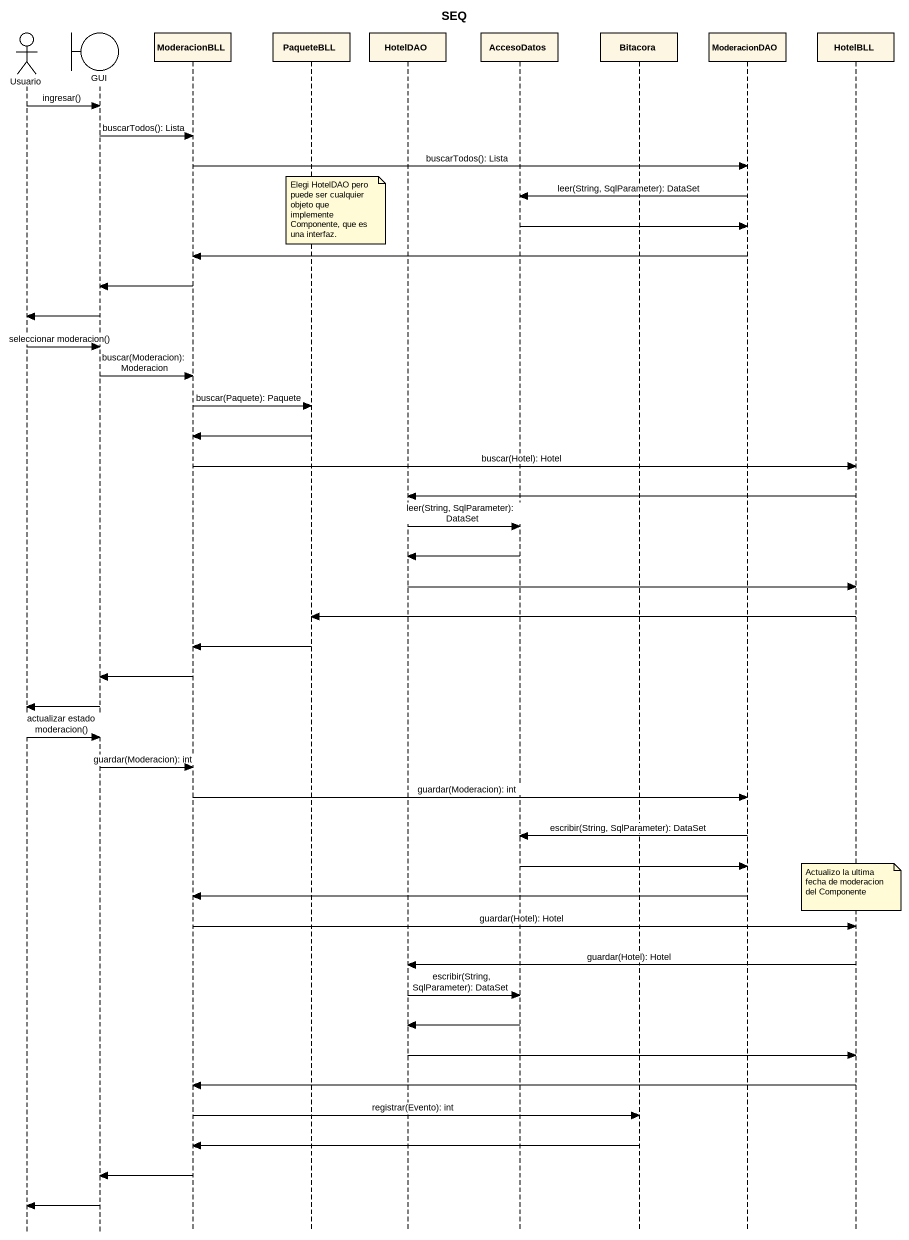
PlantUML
@startuml
title SEQ
hide footbox
actor Usuario
boundary GUI
participant ModeracionBLL
participant PaqueteBLL
participant HotelDAO
participant AccesoDatos
participant Bitacora
participant ModeracionDAO
participant HotelBLL

Usuario -> GUI : ingresar()
GUI -> ModeracionBLL : buscarTodos(): Lista
ModeracionBLL -> ModeracionDAO : buscarTodos(): Lista
ModeracionDAO -> AccesoDatos : leer(String, SqlParameter): DataSet
note over PaqueteBLL : Elegi HotelDAO pero puede ser cualquier objeto que implemente Componente, que es una interfaz.
AccesoDatos -> ModeracionDAO
ModeracionDAO -> ModeracionBLL
ModeracionBLL -> GUI
GUI -> Usuario
Usuario -> GUI : seleccionar moderacion()
GUI -> ModeracionBLL : buscar(Moderacion): Moderacion
ModeracionBLL -> PaqueteBLL : buscar(Paquete): Paquete
PaqueteBLL -> ModeracionBLL
ModeracionBLL -> HotelBLL : buscar(Hotel): Hotel
HotelBLL -> HotelDAO
HotelDAO -> AccesoDatos : leer(String, SqlParameter): DataSet
AccesoDatos -> HotelDAO
HotelDAO -> HotelBLL
HotelBLL -> PaqueteBLL
PaqueteBLL -> ModeracionBLL
ModeracionBLL -> GUI
GUI -> Usuario
Usuario -> GUI : actualizar estado moderacion()
GUI -> ModeracionBLL : guardar(Moderacion): int
ModeracionBLL -> ModeracionDAO : guardar(Moderacion): int
ModeracionDAO -> AccesoDatos : escribir(String, SqlParameter): DataSet
AccesoDatos -> ModeracionDAO
note over HotelBLL : Actualizo la ultima fecha de moderacion del Componente
ModeracionDAO -> ModeracionBLL
ModeracionBLL -> HotelBLL : guardar(Hotel): Hotel
HotelBLL -> HotelDAO : guardar(Hotel): Hotel
HotelDAO -> AccesoDatos : escribir(String, SqlParameter): DataSet
AccesoDatos -> HotelDAO
HotelDAO -> HotelBLL
HotelBLL -> ModeracionBLL
ModeracionBLL -> Bitacora : registrar(Evento): int
Bitacora -> ModeracionBLL
ModeracionBLL -> GUI
GUI -> Usuario
@enduml
